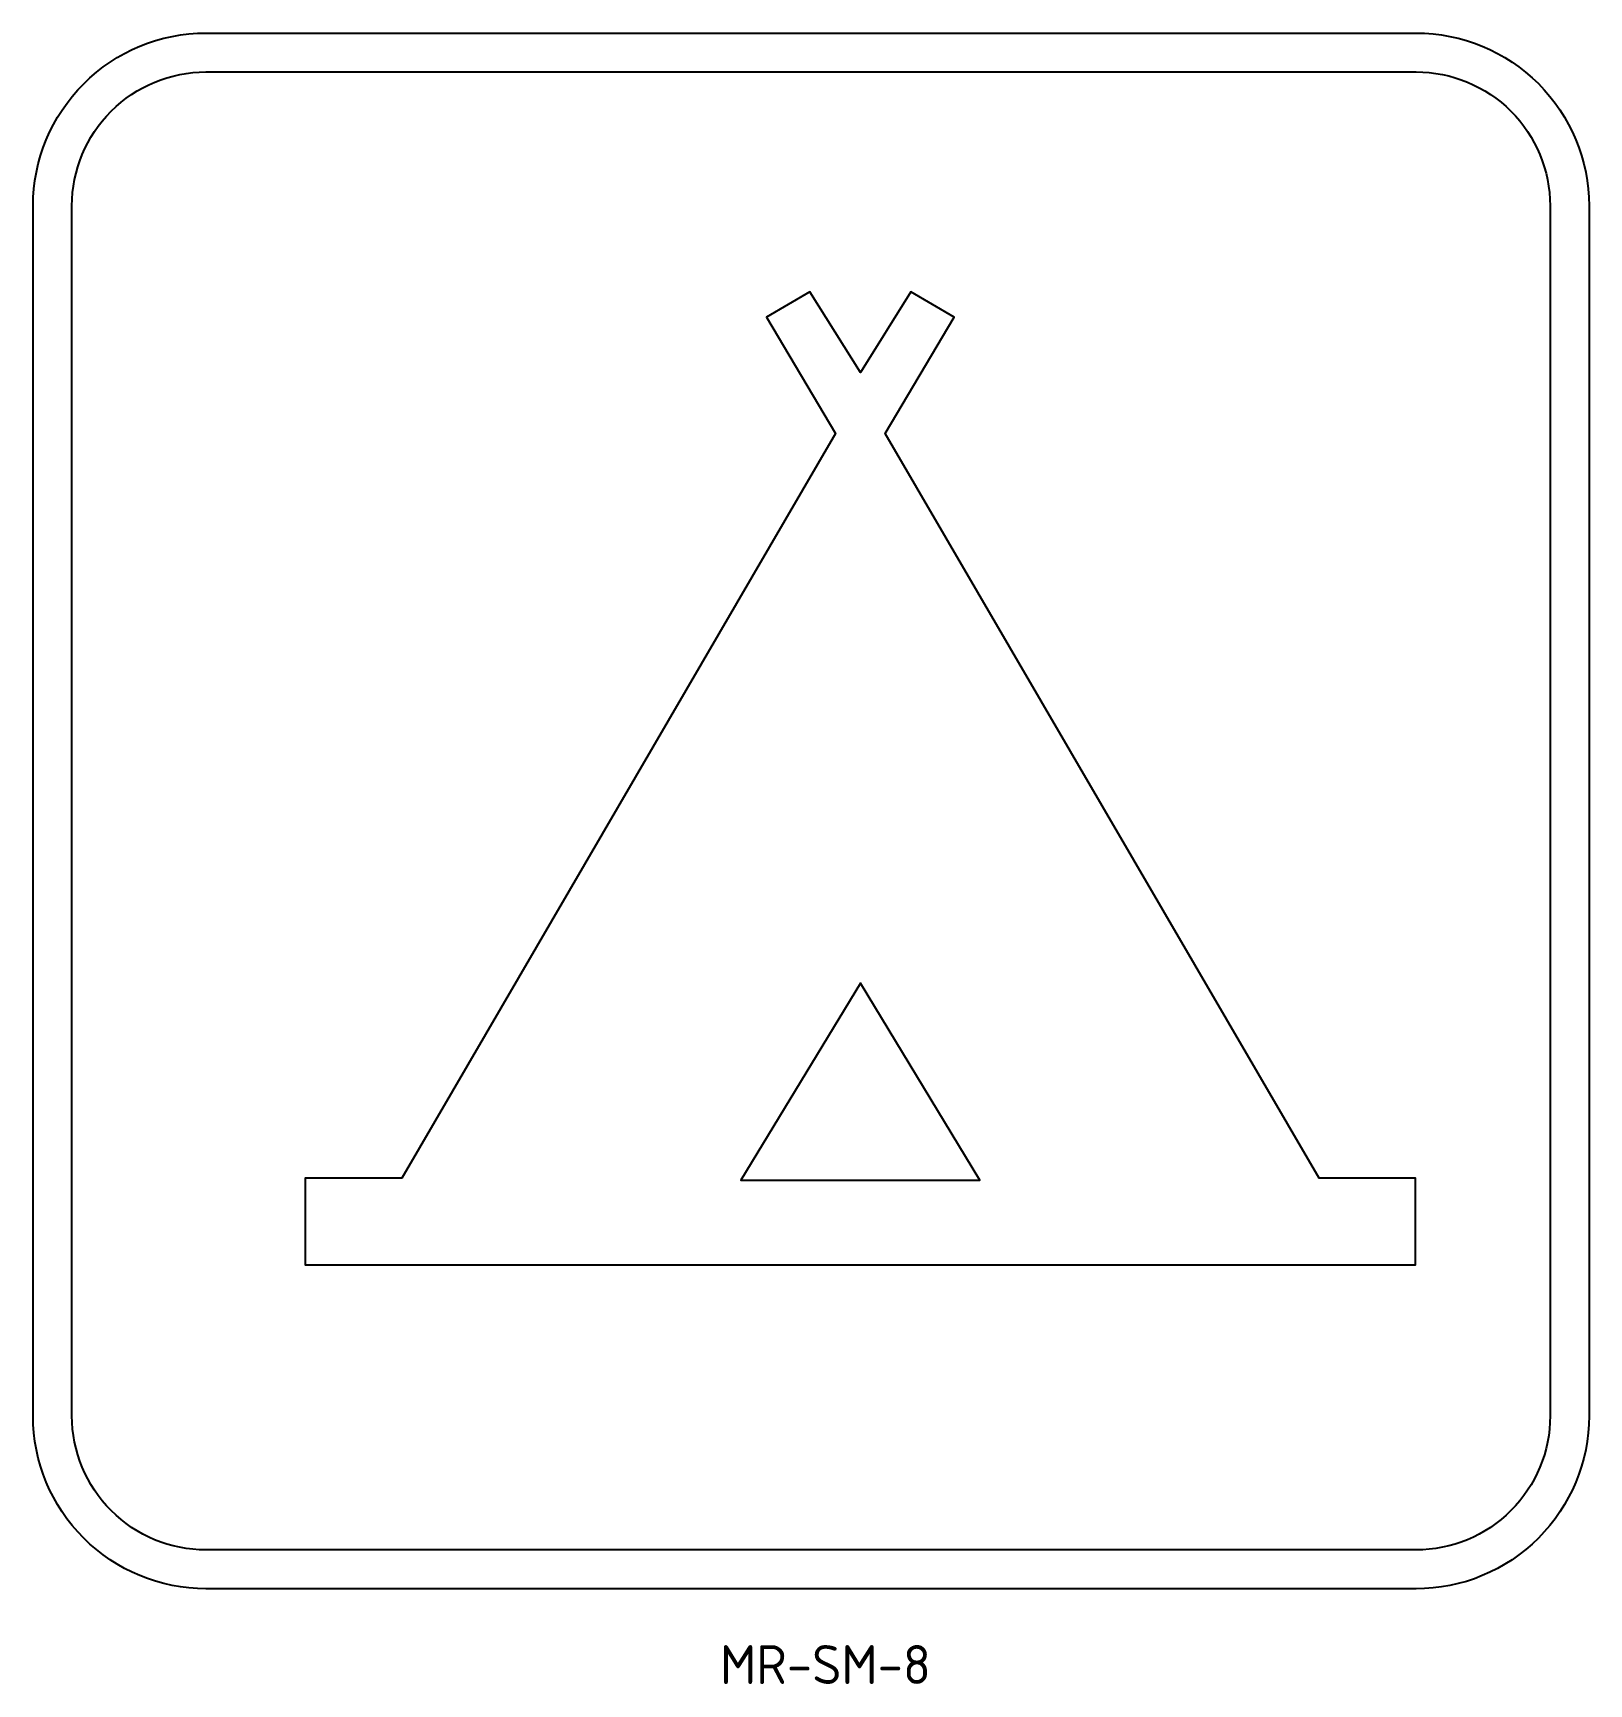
# Model space of a CAD drawing. Extents: x 191 to 311, y 149 to 276.
import ezdxf
from ezdxf.enums import TextEntityAlignment as Align

# ---------------------------------------------------------------- set-up
doc = ezdxf.new("R2010")
doc.units = 0
for name, color, linetype in [('L25', 1, 'CONTINUOUS'), ('L35', 3, 'CONTINUOUS'), ('T25', 1, 'CONTINUOUS')]:
    doc.layers.add(name, color=color, linetype=linetype)
doc.styles.add('ISO', font='iso3098b.shx')

# ---------------------------------------------------------------- blocks, each defined once
blk = doc.blocks.new('S8-473')
at = {"layer": 'L25'}
for points in [[(18.915, 3.526), (33.899, 3.526), (33.899, 5.866), (31.292, 5.866), (19.587, 25.965), (21.449, 29.102), (20.279, 29.793), (18.915, 27.608), (17.552, 29.793), (16.381, 29.102), (18.244, 25.965), (6.538, 5.866), (3.931, 5.866), (3.931, 3.526)], [(18.915, 5.813), (22.141, 5.813), (18.915, 11.13), (15.69, 5.813)]]:
    blk.add_lwpolyline(points, close=True, dxfattribs=at)

msp = doc.modelspace()

# ---------------------------------------------------------------- linework, layer by layer
at = {"layer": 'L35', "linetype": 'Continuous'}
for points in [[(190.81, 169.3), (190.81, 262.63, -0.414214), (204.14, 275.96), (297.47, 275.96, -0.414214), (310.81, 262.63), (310.81, 169.3, -0.414214), (297.47, 155.96), (204.14, 155.96, -0.414214)], [(204.14, 272.96), (297.47, 272.96, -0.414214), (307.81, 262.63), (307.81, 169.3, -0.414214), (297.47, 158.96), (204.14, 158.96, -0.414214), (193.81, 169.3), (193.81, 262.63, -0.414214)]]:
    msp.add_lwpolyline(points, format="xyb", close=True, dxfattribs=at)

# ---------------------------------------------------------------- block references
at = {"layer": 'L25', "linetype": 'Continuous', "xscale": 2.857723577235773, "yscale": 2.857723577235773, "zscale": 2.857723577235773}
msp.add_blockref('S8-473', (200.56, 170.87), dxfattribs=at)

# ---------------------------------------------------------------- texts
at = {"layer": 'T25', "color": 3, "style": 'ISO'}
msp.add_text('MR-SM-8', height=3, dxfattribs=at).set_placement((251.92, 148.62), align=Align.CENTER)

doc.saveas('drawing.dxf')
